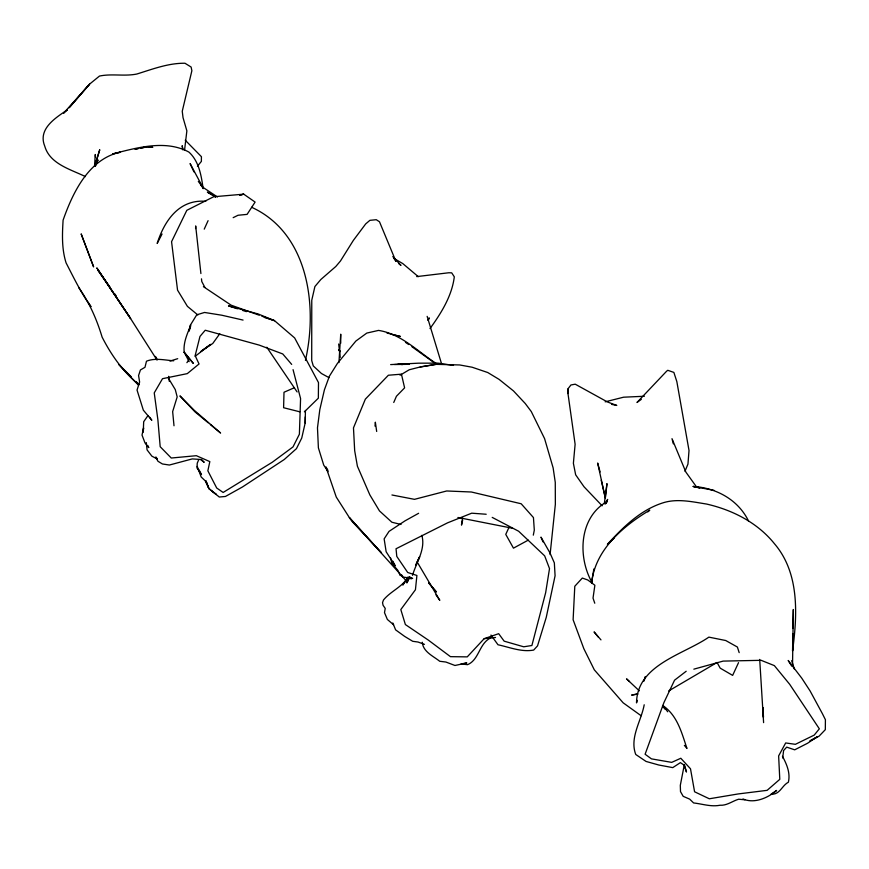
<?xml version="1.0" encoding="UTF-8"?>
<svg xmlns="http://www.w3.org/2000/svg" width="869" height="869" viewBox="0 0 869 869"><rect width="100%" height="100%" fill="white"/><g stroke="black" fill="none" stroke-linecap="round" stroke-linejoin="round"><path stroke-width="1.3" d="M340.724 343.244L340.724 334.185L338.943 362.612M792.528 665.524L793.321 609.495L792.973 628.222M792.876 633.566L792.55 650.957C797.373 614.915 799.719 573.214 774.42 543.69C757.518 522.66 732.491 509.94 706.53 504.042C692.647 501.869 678.081 498.502 664.188 502.467C640.985 509.364 623.355 526.929 607.398 544.287L614.264 537.954M212.373 491.354L216.359 494.537L208.897 488.574L206.04 481.057L208.897 488.574L219.292 497.025L225.451 496.46L242.473 486.966L284.25 459.516L296.448 448.654L301.749 438.019L305.149 423.116L305.443 410.483M305.149 423.116L305.291 416.892M195.59 228.569L195.677 225.918L200.902 273.55M602.163 505.801L584.044 486.792L575.658 474.811L573.388 463.286L575.115 444.265L567.978 393.559L568.163 388.584L570.922 384.978L575.224 384.185L607.496 401.989L616.784 405.432L611.602 404.367M184.543 150.294L186.868 130.861L183.033 117.652L182.251 111.254L191.875 70.726L191.126 67.054L184.988 63.252C168.423 63.002 152.444 69.205 136.824 74.028C124.528 76.548 111.829 73.452 99.479 76.059L89.083 84.532L69.075 107.821M567.978 393.559L568.163 388.584M94.536 166.272L95.264 154.497L95.525 157.148M375.006 426.125L375.354 422.193L376.679 431.458M550.088 554.563L555.356 504.27L555.269 482.371L553.129 467.88L544.581 438.617L531.274 411.537L525.278 403.542L513.503 390.941L499.11 379.395L487.77 372.54L472.128 367.229L459.701 364.958L436.075 364.35L420.194 366.968L409.223 369.77L400.055 375.234M605.541 497.025L606.964 483.609L604.313 503.792M782.697 757.996L783.599 750.534L786.695 747.134L794.701 749.828L807.518 743.277L817.414 736.684L809.941 740.92L819.043 736.195L825.322 729.667L825.409 719.706L822.443 713.753L810.125 690.996L801.739 678.135L788.183 660.473L791.692 666.078M462.547 517.783L461.493 525.115L462.656 520.118M591.702 582.23C595.504 549.577 623.073 526.114 649.773 510.146L647.785 511.895M591.517 583.012L593.875 568.923M305.432 360.374C317.902 305.921 308.289 233.164 251.673 207.289M684.164 765.48L680.308 785.348L680.503 791.616L683.186 796.33L689.671 799.132L693.603 802.945C702.478 803.944 710.918 807.008 720.021 805.248C726.94 805.715 732.339 801.088 738.661 799.219L744.972 799.806M533.305 535.152L534.305 530.123L533.447 517.566L521.183 503.77L471.4 492.006L446.699 490.974L414.48 499.338L391.941 494.982M95.199 164.904L99.75 149.74L94.656 165.903M644.201 704.77C641.246 721.085 629.406 737.683 635.75 754.477L646.047 761.44L658.713 764.992L672.758 767.62L680.384 762.645L684.022 765.068L686.477 772.041L684.435 764.622M190.593 326.364L189.138 331.089L189.974 325.777L196.742 314.817L204.541 312.46L221.725 315.208L243.07 320.074M637.357 700.381L636.51 702.891C637.075 664.785 683.349 654.694 708.865 637.129L725.724 640.518L737.39 647.047L739.182 652.63M644.613 679.037L645.471 676.527L643.777 681.361M606.236 503.097L607.637 499.393L605.182 503.792M412.514 575.343C416.273 562.406 425.832 549.349 421.834 535.337M190.822 325.223C187.248 333.75 183.142 342.766 184.195 352.26L189.138 361.645M95.503 166.033L97.991 159.907L95.069 166.001M684.968 471.302L687.955 464.1L689.019 450.511L676.842 381.61L673.866 372.41L667.75 370.292L666.545 371.28L636.977 402.488L641.333 399.338M393.744 402.477L396.427 396.264L404.606 387.856L401.435 374.17L388.378 375.234L365.36 399.132L353.477 427.874L354.682 450.729L357.398 466.208L369.836 494.874L379.471 510.907L391.886 522.236L401.043 524.485M198.719 459.744L197.241 463.188L196.97 467.902L201.489 474.572M204.237 229.144L208.082 220.661M738.531 662.645L732.643 675.387L720.173 668.131L717.066 662.482L668.674 690.942M428.167 320.248L429.253 317.891L428.124 320.194M508.984 527.418L505.758 534.37L513.46 548.154L528.243 540.138M416.881 562.58L419.64 556.747L415.567 565.078M409.744 576.973L406.833 582.925L409.875 576.886M162.058 234.022L157.18 243.45C164.404 220.672 179.177 199.077 205.779 201.315M605.628 503.792L607.007 501.587C579.178 517.294 577.472 556.692 591.963 582.371M402.89 584.848L408.006 577.146M402.955 584.87L408.169 577.19M186.889 362.677L188.986 359.636M407.604 577.809C401.75 587.216 390.529 591.376 383.511 599.947L382.534 602.63L383.055 605.259L385.217 608.398L384.5 612.645L387.357 619.445L393.614 624.811M148.045 415.48L143.689 421.704L143.244 432.121L143.581 427.906L142.016 435.076L145.004 442.929L148.784 447.6L147.795 445.591M219.781 333.75L212.764 343.472L200.652 351.554M430.003 328.558C441.17 313.231 451.956 295.96 454.302 276.82L451.706 272.844L448.828 272.757L416.718 276.603M197.415 166.207L201.38 161.395L201.423 156.692L185.227 140.191M69.9 106.887L89.605 84.206L63.567 113.187L67.337 109.852C55.42 117.967 37.671 128.949 44.754 146.155C49.837 164.035 70.574 169.314 85.466 176.613M492.212 517.392L518.619 531.22L544.667 555.867L549.512 568.598L545.656 592.691L531.893 645.504L523.725 646.797L504.15 641.159L498.676 633.686L484.174 638.672L467.25 656.877L450.457 656.66L428.33 640.105L405.378 624.561L400.815 609.571L415.436 589.747L416.903 575.463L407.702 572.486L396.785 556.421L396.036 548.763L447.557 522.845L471.693 513.188L486.205 514.252M304.367 411.819L318.347 398.176L318.499 382.599L294.645 337.922L274.539 320.672L258.104 313.948L228.493 305.899L237.454 308.777M490.692 637.933C479.134 643.234 479.188 659.897 467.576 664.655L461.015 663.959L466.838 662.96L454.954 665.48L445.895 662.037L439.725 661.276C433.131 655.997 423.062 651.848 422.28 642.245M195.134 356.323L210.58 344.396L201.651 350.837M686.184 671.259L674.561 680.188L663.883 702.684L645.102 754.238L651.446 758.865L671.704 762.374L680.807 758.257L690.497 768.793L694.581 791.778L709.31 798.785L738.139 793.951L767.121 790.345L779.786 779.341L778.635 755.921L785.674 742.952L795.396 744.32L814.22 735.109L819.337 728.819L789.693 684.316L774.366 665.621L761.135 660.321L723.138 661.103L693.831 669.163M418.619 513.297L405.095 520.803L389.03 531.383L384.141 538.878L386.151 551.761L395.134 565.773L392.853 561.2M233.164 217.663L238.03 215.262L247.089 214.382L255.106 202.075L243.733 194.167L213.665 196.752L186.813 210.32L171.562 241.691L177.548 290.137L187.411 306.355L197.85 314.98M294.482 387.683L284 392.245L283.598 407.724L299.707 411.787M169.944 361.08L177.71 358.68M239.855 195.199L243.733 194.167L239.974 195.09M605.182 401.826L623.605 397.198L644.396 396.253M119.965 152.238C88.714 159.255 72.8 192.516 63.1 220.161C62.22 234.521 61.666 248.958 66.077 262.862C73.746 277.732 80.969 292.831 90.81 306.453M636.912 694.005L631.611 695.102L637.922 694.07M120.324 152.325L112.579 153.911C136.889 147.817 165.458 139.344 188.953 152.108C199.11 161.406 201.293 175.69 203.15 188.638M135.803 149.153L138.377 148.621M140.963 148.099L147.404 146.774L152.499 147.154M134.869 149.142L137.378 148.664M139.887 148.197L147.404 146.774L152.738 147.339M420.194 366.968L436.075 364.35M484.174 638.672L495.536 637.466M390.648 364.6L418.5 363.177L438.041 363.144L453.509 365.404M394.58 364.535L409.017 364.317M408.995 364.22L398.339 363.655L402.249 364.665M173.67 360.809C164.773 360.146 155.062 357.691 146.481 361.2L144.982 367.294L140.42 369.966L138.573 375.527L139.616 382.034L137.041 390.062L143.342 410.168L151.825 420.292L149.609 417.196M748.665 521.281C738.335 499.827 716.317 487.835 693.169 486.444L699.86 488.041L696.188 486.466L685.869 472.095L671.987 438.649M693.169 486.444L714.046 490.344M457.898 517.479L512.113 528.178M392.69 334.663L400.381 336.455L386.955 333.012M402.532 575.615L400.001 574.898L397.948 570.52L391.843 563.177L390.605 558.05M408.843 577.374L412.634 578.439L402.912 577.059L400.001 574.898L402.39 575.582M242.57 310.418L246.405 311.645M264.306 317.391L274.539 320.672L261.786 316.12M259.234 315.208L231.165 305.193L203.411 286.661M424.463 644.364L418.043 642.028L412.732 641.3L404.682 636.423L395.612 629.862L392.799 622.975M742.973 798.948C754.14 803.944 767.892 798.024 776.614 790.442L771.031 794.19C779.938 794.95 781.796 785.576 788.368 782.23C790.54 773.03 786.76 764.264 782.437 756.28M328.971 377.624L321.432 373.496L313.285 365.925L311.71 360.548L311.775 300.185L314.904 286.531L320.835 279.503L335.825 266.479L340.485 260.972L353.325 240.431L365.686 223.92L369.89 220.335L376.277 219.705L379.492 221.78L395.906 261.308L394.048 258.462M215.566 196.774L207.365 192.136L215.577 196.861M393.679 258.256L402.814 263.6L418.315 276.679M217.446 196.97L202.021 186.716L200.543 184.586M405.486 342.343L408.691 344.526M411.906 346.698L435.532 363.698M641.126 715.73L623.138 702.804L594.298 669.814L583.849 648.708L573.116 619.749L574.789 586.26L582.317 578.07L587.748 579.971L594.874 585.25L593.027 598.111L594.765 603.216M436.564 363.698C417.848 351.663 401.413 333.968 378.547 330.405L366.805 333.077L355.866 341.05L337.389 363.459L329.394 376.19L324.409 389.833L319.814 409.614L317.478 427.841L318.391 447.872L323.724 465.089L328.091 471.661M398.936 263.818L400.967 265.393L392.799 256.561M208.267 422.834L194.906 411.787L179.937 395.895L194.156 410.222L220.596 433.034L210.32 424.539M629.536 681.568L626.538 678.863L639.323 690.855M138.931 384.793C123.105 371.899 111.33 355.16 102.107 337.096C96.828 319.575 89.42 302.553 78.731 287.639M340.431 351.456L338.552 349.599L340.018 351.684M131.262 376.798L118.879 364.513L138.367 385.065M136.02 381.524L138.877 384.359M662.906 705.574C677.548 715.698 681.687 732.871 686.977 748.47L684.37 745.352M201.51 459.408L204.204 462.33L200.402 459.451L192.266 458.919L169.368 465.034L162.373 463.959L157.973 461.265L155.779 457.246M406.41 581.013L349.36 517.587L336.26 497.057L325.94 466.968L327.917 470.335M600.968 639.877L594.07 631.893L598.198 636.999M291.691 364.404L282.773 353.965L259.31 345.134L205.236 330.231L199.968 336.433L195.145 355.649L199.044 363.97L187.28 373.627L162.514 378.688L154.237 392.886L157.876 419.694L160.189 446.709L171.269 458.028L196.351 455.693L209.831 461.613L207.854 470.813L216.696 487.998L223.137 492.462L272.247 462.275L293.027 446.894L299.392 434.196L300.576 398.556L293.059 369.651M428.743 583.001L436.423 591.985L428.743 582.958M662.482 706.106L664.981 709.137M203.422 188.454L190.105 163.568L193.939 171.888M662.862 705.4L667.696 711.776M198.328 181.404L203.129 187.845M109.885 287.009L98.121 270.444L130.556 318.51L157.05 360.124M114.589 293.635L116.164 295.84M156.04 457.148L157.398 459.06L151.89 456.171L147.078 449.903L146.307 442.593M435.945 594.787L439.801 600.338L417.913 563.264M266.794 347.231L297.111 391.941M490.985 635.065L497.991 644.765C509.745 647.275 521.454 652.315 533.675 650.077L537.531 645.873L546.264 617.316L555.085 575.756L554.346 562.884L550.001 552.988L540.974 537.107L543.006 541.898M88.182 302.303L90.919 306.594M168.401 378.189L175.288 389.616L177.178 396.916L172.649 411.613L174.006 425.767M155.475 356.409L156.833 358.712M204.845 287.335L201.771 281.491L201.489 278.84M199.077 469.923L200.88 473.409M208.897 488.574L205.203 480.818L201.163 476.962L197.274 466.436M791.702 660.668L794.429 669.217M441.702 364.252L427.146 316.359M410.744 577.939L411.091 579.058M600.121 471.965L597.644 463.025L605.4 498.361M672.334 439.953L673.356 443.863M601.239 480.285L605.193 497.372M182.99 149.664L182.186 145.71L182.664 149.707M168.673 376.32L169.314 381.393M338.66 344.015L340.246 357.376M763.601 722.628L759.702 659.43M763.134 707.735L763.427 717.207M763.134 707.8L763.427 717.229M381.491 552.869L352.456 521.834L349.36 517.587L381.491 552.869M193.276 363.34L184.195 352.26L193.276 363.34M130.556 318.51L96.937 268.076L130.556 318.51M93.548 266.718L81.219 234.087L93.548 266.718"/></g></svg>
